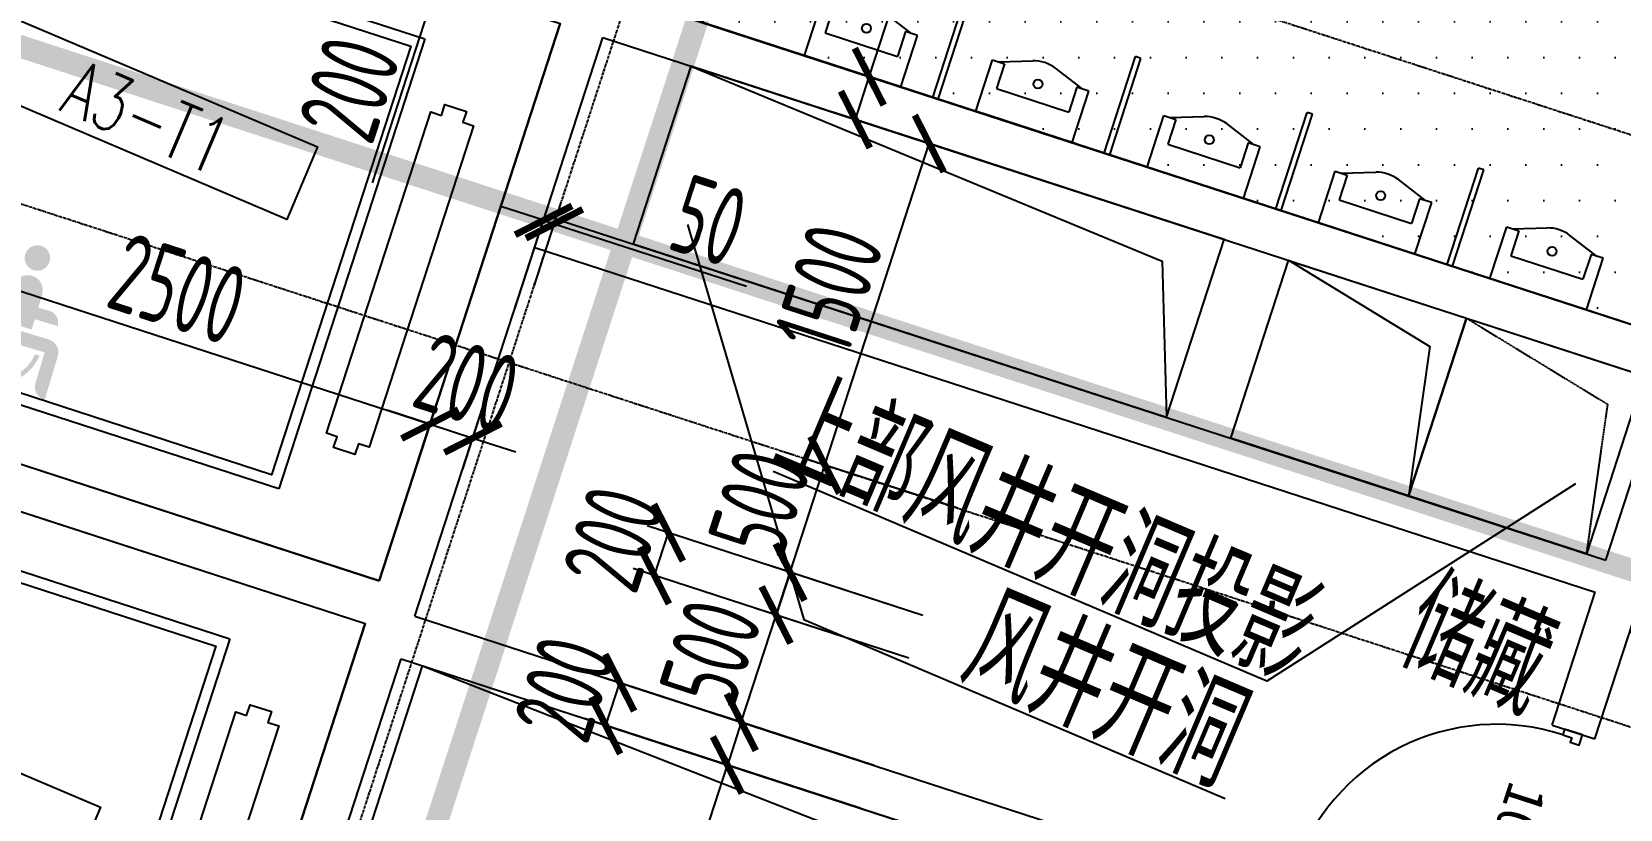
# Model space of a CAD drawing. Extents: x 11778731 to 12007717, y -6694179 to -6314888.
# Drawn here: x 11946290 to 11953341, y -6397310 to -6393860 of the extents above; entities that cross this region are included whole.
import ezdxf
from ezdxf.enums import TextEntityAlignment as Align

# ---------------------------------------------------------------- set-up
doc = ezdxf.new("R2010")
doc.units = 0
doc.header["$LTSCALE"] = 10
doc.header["$MEASUREMENT"] = 0
for name, pattern in [('A3-RG-axis-100$0$CENTER', [2, 1.25, -0.25, 0.25, -0.25]), ('A3-RM-5F$0$DASH', [0.35, 0.25, -0.1]), ('DASHED2', [0.375, 0.25, -0.125])]:
    doc.linetypes.add(name, pattern=pattern)
for name, color, linetype in [('A-CLOD', 200, 'Continuous'), ('A3-RB-5F-100$0$A-DIMS-100', 1, 'Continuous'), ('A3-RG-axis-100$0$A-GRID', 1, 'A3-RG-axis-100$0$CENTER'), ('A3-RI-5F$0$A-1-10-01~10(B1~wd)$0$A-EVTR', 3, 'Continuous'), ('A3-RI-5F$0$A-DOOR', 32, 'Continuous'), ('A3-RI-5F$0$A-EVTR', 3, 'Continuous'), ('A3-RI-5F$0$A-HATCH', 8, 'Continuous'), ('A3-RI-5F$0$A-WALL', 7, 'Continuous'), ('A3-RM-5F$0$A-EQPM', 55, 'Continuous'), ('A3-RX-5F$0$A-FIXT', 55, 'Continuous'), ('A3-SYMB-5F-100$0$A-SYMB', 4, 'Continuous'), ('A3-SYMB-5F-100$0$A-SYMB-AREA', 4, 'Continuous'), ('A3-SYMB-5F-100$0$A-SYMB-NAME', 4, 'Continuous'), ('A3-SYMB-5F-100$0$A-SYMB-NAME-E', 4, 'Continuous'), ('A3-SYMB-5F-100$0$A-SYMB-NUMB-T', 4, 'Continuous')]:
    doc.layers.add(name, color=color, linetype=linetype)
doc.layers.add('A3-RI-5F$0$A-Z410-G-Vhcl', color=5, linetype='Continuous', lineweight=0)
doc.styles.add('A3-RB-5F-100$0$XD2008', font='xd-hzs.shx', dxfattribs={"width": 0.7, "bigfont": 'xd-hztxt.shx'})
doc.styles.add('A3-RI-5F$0$Standard', font='')
doc.styles.add('A3-SYMB-5F-100$0$ECADI', font='hzs.shx', dxfattribs={"width": 0.7, "bigfont": 'hztxt.shx'})
doc.styles.add('A3-SYMB-5F-100$0$ECADI-TXT', font='simplex.shx', dxfattribs={"bigfont": 'hztxt.shx'})
doc.styles.get('A3-RI-5F$0$Standard').set_extended_font_data('SimSun')
doc.dimstyles.new('A3-RB-5F-100$0$XD100$0', dxfattribs={"dimscale": 100, "dimtxt": 3.5, "dimasz": 2, "dimexe": 1, "dimexo": 2, "dimgap": 0.5, "dimtad": 1, "dimdec": 0, "dimdsep": 46, "dimtxsty": 'A3-RB-5F-100$0$XD2008', "dimblk1": 'A3-RB-5F-100$0$_ARCHTICK', "dimblk2": 'A3-RB-5F-100$0$_ARCHTICK', "dimsah": 1, "dimcen": 2.5, "dimclrt": 4, "dimaunit": 1, "dimadec": 0, "dimazin": 0, "dimtfac": 1, "dimtdec": 0, "dimtix": 1, "dimtmove": 0, "dimatfit": 3, "dimfxl": 0, "dimtolj": 1, "dimtzin": 0, "dimarcsym": 0})

# ---------------------------------------------------------------- blocks, each defined once
blk = doc.blocks.new('A3-RI-5F$0$2')
at = {"layer": 'A3-RI-5F$0$A-1-10-01~10(B1~wd)$0$A-EVTR'}
for p, q in [((2274.999999998137, 2474.999999937601), (2349.999999998137, 2474.999999937601)), ((2274.999999998137, 2474.999999937601), (2274.999999998137, 2399.999999937601)), ((2349.999999998137, 2474.999999937601), (2349.999999998137, 2099.999999937601)), ((2399.999999998137, 224.9999999376014), (2399.999999998137, 2474.999999937601)), ((2399.999999998137, 2474.999999937601), (2499.999999998137, 2474.999999937601)), ((550.0000000018626, 299.9999999376014), (550.0000000018626, 2399.999999937601)), ((550.0000000018626, 2399.999999937601), (2274.999999998137, 2399.999999937601)), ((2199.999999998137, 2099.999999937601), (2349.999999998137, 2099.999999937601)), ((2199.999999998137, 599.9999999376014), (2349.999999998137, 599.9999999376014)), ((2349.999999998137, 599.9999999376014), (2349.999999998137, 224.9999999376014)), ((2274.999999998137, 299.9999999376014), (550.0000000018626, 299.9999999376014)), ((2274.999999998137, 299.9999999376014), (2274.999999998137, 224.9999999376014)), ((2349.999999998137, 224.9999999376014), (2274.999999998137, 224.9999999376014)), ((2499.999999998137, 224.9999999376014), (2399.999999998137, 224.9999999376014))]:
    blk.add_line(p, q, dxfattribs=at)
for points in [[(0, 2649.999999866821), (2500, 2649.999999729916), (2500, 49.99999986309558), (0, 50)], [(375.0000000018626, 599.9999999376014), (375.0000000018626, 549.9999999376014), (275.0000000018626, 549.9999999376014), (275.0000000018626, 599.9999999376014), (225.0000000018626, 599.9999999376014), (225.0000000018626, 2099.999999937601), (275.0000000018626, 2099.999999937601), (275.0000000018626, 2149.999999937601), (375.0000000018626, 2149.999999937601), (375.0000000018626, 2099.999999937601), (425.0000000018626, 2099.999999937601), (425.0000000018626, 599.9999999376014)], [(2299.999999998137, 1349.999999937601), (2349.999999998137, 1349.999999937601), (2349.999999998137, 2099.999999937601), (2299.999999998137, 2099.999999937601)], [(2449.999999998137, 1349.999999937601), (2499.999999998137, 1349.999999937601), (2499.999999998137, 2099.999999937601), (2449.999999998137, 2099.999999937601)], [(2299.999999998137, 1349.999999937601), (2349.999999998137, 1349.999999937601), (2349.999999998137, 599.9999999376014), (2299.999999998137, 599.9999999376014)], [(2449.999999998137, 1349.999999937601), (2499.999999998137, 1349.999999937601), (2499.999999998137, 599.9999999376014), (2449.999999998137, 599.9999999376014)]]:
    blk.add_lwpolyline(points, close=True, dxfattribs=at)
blk.add_lwpolyline([(2199.999999998137, 599.9999999376014), (2199.999999998137, 349.9999999376014), (600.0000000018626, 349.9999999376014), (600.0000000018626, 2349.999999937601), (2199.999999998137, 2349.999999937601), (2199.999999998137, 2099.999999937601)], dxfattribs=at)
blk = doc.blocks.new('A3-RI-5F$0$J-单扇门-1000-1')
for points in [[(-1000.000000001397, -82.10526315867901), (-973.6842105281539, -82.10526315495372), (-973.6842105281539, -40), (-952.6315789478831, -40), (-952.6315789497457, 2.105263158679008), (-1000.000000001397, 2.105263158679008)], [(-1.396983861923218e-09, -82.10526315867901), (-26.31578947231174, -82.10526315495372), (-26.3157894727774, -40), (-47.36842105351388, -40.00000000372529), (-47.36842105304822, 2.105263158679008), (4.656612873077393e-10, 2.105263158679008)], [(-26.31578947231174, -82.10526315495372), (-26.31578947464004, -1029.47368421033), (-68.4210526314564, -1029.473684215918), (-68.42105263192207, -82.10526315867901)]]:
    blk.add_lwpolyline(points, close=True)
blk.add_arc((-26.31578947231174, -82.10526315495372), 947.3684210539784, 180, 270)
at = {"layer": 'Defpoints', "style": 'A3-RI-5F$0$Standard'}
blk.add_text('1000', height=175, rotation=359.9999999733196, dxfattribs=at).set_placement((-712.95644341701, -242.2578580033046))
blk = doc.blocks.new('A3-RI-5F$0$lunyhi')
at = {"layer": 'A3-RI-5F$0$A-Z410-G-Vhcl'}
h = blk.add_hatch(color=2, dxfattribs=at)
edge = h.paths.add_edge_path()
edge.add_ellipse((88.63932830654085, 430.3749373881146), major_axis=(-1.431868763490553, 56.54302930115007), ratio=0.9999999999810858, start_angle=89.80201414382049, end_angle=449.80201414382043, ccw=False)
h = blk.add_hatch(color=2, dxfattribs=at)
edge = h.paths.add_edge_path()
edge.add_line((162.7219865266234, 120.4428920559585), (28.17500758324454, 117.5008754576691))
edge.add_line((28.17500758357346, 117.500875458587), (24.64178411812676, 279.08544568891))
edge.add_ellipse((91.91527380794287, 280.5564533965662), major_axis=(-1.703462943068877, 67.26800497314031), ratio=0.9999999999779782, start_angle=269.8020136361388, end_angle=449.8020136361388, ccw=False)
edge.add_line((159.1887634992599, 282.0274611045606), (160.4938819773367, 222.3405957846326))
edge.add_line((160.4938819780946, 222.3405957850628), (212.4808074311663, 223.477348115425))
edge.add_ellipse((213.6622523218393, 169.4464183975942), major_axis=(-1.368141997342514, 54.02652464831289), ratio=0.9999999999801646, start_angle=269.8020137380565, end_angle=359.8020137381398, ccw=False)
edge.add_line((267.6931820381433, 170.6278632869944), (161.6753272286892, 168.3096671370731))
edge.add_line((161.6753272265196, 168.3096671369858), (162.7219865256739, 120.4428920569024))
h = blk.add_hatch(color=2, dxfattribs=at)
edge = h.paths.add_edge_path()
edge.add_ellipse((29.94021644257009, 36.77269034693018), major_axis=(-11.47406391355199, 181.0828455761923), ratio=0.9999999999781398, start_angle=4.014710430198789, end_angle=261.2393178740371)
edge.add_line((210.6579800341278, 20.53258484881371), (231.1903485234594, 20.98154734516531))
edge.add_ellipse((29.94021801091731, 36.77268867194653), major_axis=(-5.110388745498775, 201.804011613883), ratio=0.9999999999777494, start_angle=5.541184723983179, end_angle=264.0628439428566, ccw=False)
edge.add_line((5.367266805842519, 237.1402141004801), (5.816229360202156, 216.6078491788003))
h = blk.add_hatch(color=2, dxfattribs=at)
edge = h.paths.add_edge_path()
edge.add_line((248.8147820625454, 41.558621017728), (29.94021750968727, 36.77268968819431))
edge.add_line((29.94021750800312, 36.77268968801945), (28.61631006539549, 97.31882902513357))
edge.add_line((28.61631006747484, 97.31882902560756), (247.4908737405582, 102.1047601936499))
edge.add_ellipse((248.8147817030549, 41.55862049851567), major_axis=(-1.53311662334626, 60.54120347218502), ratio=0.9999999999755158, start_angle=269.80201462943427, end_angle=359.8020146295852, ccw=False)
edge.add_line((309.3609213978052, 42.88252846198156), (313.7739451676483, -158.9379372602846))
edge.add_ellipse((312.4500375762582, -98.39179916866124), major_axis=(-1.533116582499727, 60.54120185919735), ratio=0.9999999999769307, start_angle=89.80201430749622, end_angle=179.8020143078811, ccw=False)
edge.add_line((251.903899487108, -99.71570675913244), (248.8147820609951, 41.55862101889338))
blk = doc.blocks.new('A3-RI-5F')
at = {"layer": 'A3-RI-5F$0$A-HATCH'}
h = blk.add_hatch(dxfattribs=at)
h.set_pattern_fill('DOTS', color=256, scale=100, style=0)
h.set_pattern_definition([(0, (0, 0), (79.375, 158.75), [0, -158.75])])
h.paths.add_polyline_path([(11946737.05794298, -6391577.025334897), (11948652.96616147, -6385680.475860981), (11951648.79177293, -6386653.878608682), (11951710.97901005, -6386463.792021974), (11951758.14755914, -6386479.118012615), (11952036.26285082, -6385623.167157958), (11956268.46820043, -6386998.294034553), (11953595.47120233, -6395224.932890499), (11948982.84184187, -6393726.198759858), (11949060.09609046, -6393488.434630776), (11949440.52010131, -6393612.041884822), (11949780.43879513, -6392565.879716898)])
h.paths.add_polyline_path([(11954460.71887057, -6392561.974386345), (11954831.53919643, -6391420.70677421), (11954137.26792294, -6391195.124419427), (11953766.44752909, -6392336.392240814)], flags=16)
blk.add_lwpolyline([(11946737.05794298, -6391577.025334897), (11948652.96616147, -6385680.475860981), (11951648.79177293, -6386653.878608682), (11951710.97901005, -6386463.792021974), (11951758.14755914, -6386479.118012615), (11952036.26285082, -6385623.167157958), (11956268.46820043, -6386998.294034553), (11953595.47120233, -6395224.932890499), (11948982.84184187, -6393726.198759858), (11949060.09609046, -6393488.434630776), (11949440.52010131, -6393612.041884822), (11949780.43879513, -6392565.879716898)], close=True, dxfattribs=at)
at = {"layer": 'A3-RI-5F$0$A-WALL'}
for p, q in [((11953229.45191566, -6396998.638018822), (11956520.48290578, -6386869.886120168)), ((11948887.74144665, -6393695.298768329), (11953595.47120231, -6395224.932890501)), ((11947832.2825591, -6396296.453615203), (11948635.72674452, -6393823.706672715)), ((11947991.59216291, -6396453.362665703), (11948825.93804778, -6393885.510071587)), ((11948825.93804777, -6393885.510071587), (11953533.66780343, -6395415.144193755)), ((11948569.45262421, -6394674.886787961), (11953277.18362869, -6396204.521315901)), ((11948523.10007505, -6394817.545265405), (11953230.83107954, -6396347.179793343)), ((11953277.18362869, -6396204.521315902), (11953533.66780343, -6395415.144193755)), ((11945454.63741627, -6395523.909877643), (11947832.2825591, -6396296.453615203)), ((11945392.83401739, -6395714.121180905), (11947770.47916022, -6396486.664918466)), ((11953039.2406124, -6396936.834619943), (11953230.83107954, -6396347.179793344)), ((11947991.5921629, -6396453.362665702), (11952699.32191858, -6397982.99678787)), ((11946967.0349749, -6398959.411860663), (11947770.47916023, -6396486.664918466)), ((11947373.55817414, -6398355.475698291), (11947929.78876403, -6396643.573968965)), ((11947929.78876403, -6396643.573968965), (11952637.51851971, -6398173.208091131)), ((11953039.2406124, -6396936.834619942), (11953229.45191566, -6396998.638018822))]:
    blk.add_line(p, q, dxfattribs=at)
at = {"layer": 'A3-RI-5F$0$A-DOOR', "rotation": 251.9999999999614}
blk.add_blockref('A3-RI-5F$0$J-单扇门-1000-1', (11952863.37153031, -6397931.153515454), dxfattribs=at)
at = {"layer": 'A3-RI-5F$0$A-EVTR', "rotation": 162.0000000030334}
for p in [(11948651.17759402, -6393776.153847109), (11947785.92615772, -6396439.110840986)]:
    blk.add_blockref('A3-RI-5F$0$2', p, dxfattribs=at)
at = {"layer": 'A3-RI-5F$0$A-Z410-G-Vhcl', "rotation": 341.9999999998911}
blk.add_blockref('A3-RI-5F$0$lunyhi', (11946098.21195843, -6395245.702448183), dxfattribs=at)
blk = doc.blocks.new('A3-RG-axis-100')
at = {"layer": 'A3-RG-axis-100$0$A-GRID'}
for p, q in [((11947019.38505525, -6399607.298767456), (11953753.77541912, -6378880.976411799)), ((11908160.73350529, -6382249.777500667), (12003495.4897416, -6413225.917537604)), ((11940622.99536924, -6390168.750204003), (12004268.03222754, -6410848.276246868))]:
    blk.add_line(p, q, dxfattribs=at)
blk = doc.blocks.new('A3-SYMB-5F-100$0$ECADI-TAG-ROOM')
at = {"layer": 'A3-SYMB-5F-100$0$A-SYMB-AREA', "style": 'A3-SYMB-5F-100$0$ECADI', "width": 0.7}
blk.add_attdef('340M2', text='', height=2.499999999999312, dxfattribs=at).set_placement((7.166932528209145, -1.749999999996362), align=Align.MIDDLE_LEFT)
at = {"layer": 'A3-SYMB-5F-100$0$A-SYMB-NAME', "style": 'A3-SYMB-5F-100$0$ECADI', "width": 0.7}
blk.add_attdef('CHINESENAME', (-5.125000000003638, 0.08750000000145519), '', height=4.499999999998762, dxfattribs=at)
at = {"layer": 'A3-SYMB-5F-100$0$A-SYMB-NAME-E', "style": 'A3-SYMB-5F-100$0$ECADI', "width": 0.7}
for tag, p in [('ENGLISHHIGH', (-5.125000000003638, 8.040105608059093)), ('ENGLISHLOW', (-5.125000000003638, 4.840105608058366))]:
    blk.add_attdef(tag, p, '', height=2.499999999999312, dxfattribs=at)
blk = doc.blocks.new('A3-SYMB-5F-100$0$ECADI-TAG-CODE')
at = {"layer": 'A3-SYMB-5F-100$0$A-SYMB-NUMB-T', "color": 1}
blk.add_lwpolyline([(1.793912929315411e-08, 3.499999970167053), (15.00000001793913, 3.499999970167053), (15.00000001793913, -2.983294677960657e-08), (1.793912929315411e-08, -2.983294677960657e-08)], close=True, dxfattribs=at)
at = {"layer": 'A3-SYMB-5F-100$0$A-SYMB-NUMB-T', "style": 'A3-SYMB-5F-100$0$ECADI-TXT', "width": 0.7}
blk.add_attdef('CODE', text='', height=2.5, dxfattribs=at).set_placement((7.500000017939129, 1.749999970167053), align=Align.MIDDLE_CENTER)
blk = doc.blocks.new('A3-SYMB-5F-100')
at = {"layer": 'A3-SYMB-5F-100$0$A-SYMB'}
for points in [[(11949201.0507708, -6394714.579685261), (11949716.998964, -6396468.299071797), (11951587.82735727, -6397262.41861017)], [(11953143.39816585, -6395866.552884623), (11951773.23086568, -6396742.420269285), (11949581.49894958, -6395812.085267029)]]:
    blk.add_lwpolyline(points, dxfattribs=at)
at = {"layer": 'A3-SYMB-5F-100$0$A-SYMB', "xscale": 100.0000000100172, "yscale": 100.0000000002328, "zscale": 100, "rotation": 337}
for p, values in [((11946041.92752826, -6394106.36493295), {'CODE': 'A3-T1'}), ((11945078.02379173, -6397037.533129301), {'CODE': 'A3-T2'})]:
    blk.add_blockref('A3-SYMB-5F-100$0$ECADI-TAG-CODE', p, dxfattribs=at).add_auto_attribs(values)
at = {"layer": 'A3-SYMB-5F-100$0$A-SYMB'}
ref = blk.add_blockref('A3-SYMB-5F-100$0$ECADI-TAG-ROOM', (11949077.19116695, -6395592.641896582), dxfattribs=dict(at, xscale=-99.99999999989048, yscale=100.0000000001164, rotation=337.0000000006621))
ref.add_attrib('CHINESENAME', '上部风井开洞投影', (11949552.36880117, -6395784.837183761), dxfattribs={"height": 449.9999999999998, "rotation": 337.0000000221237, "style": 'A3-SYMB-5F-100$0$ECADI', "width": 0.6999999999999998})
ref = blk.add_blockref('A3-SYMB-5F-100$0$ECADI-TAG-ROOM', (11952803.47830171, -6396871.927418257), dxfattribs=dict(at, xscale=99.99999999989046, yscale=100.0000000001164, rotation=337))
ref.add_attrib('CHINESENAME', '储藏', (11952335.13846169, -6396663.623297439), dxfattribs={"height": 450, "rotation": 336.9999999782173, "style": 'A3-SYMB-5F-100$0$ECADI', "width": 0.6999999999999998})
ref = blk.add_blockref('A3-SYMB-5F-100$0$ECADI-TAG-ROOM', (11952004.77607158, -6397434.025421936), dxfattribs=dict(at, xscale=99.99999999989048, yscale=100.0000000001164, rotation=337.0000000000827))
ref.add_attrib('CHINESENAME', '风井开洞', (11950390.29896759, -6396739.214897677), dxfattribs={"height": 449.9999999999999, "rotation": 337.0000000221237, "style": 'A3-SYMB-5F-100$0$ECADI', "width": 0.6999999999999998})
blk = doc.blocks.new('A3-RB-5F-100$0$_ARCHTICK')
at = {"color": 0, "linetype": 'ByBlock', "const_width": 0.15}
blk.add_lwpolyline([(-0.5, -0.5), (0.5, 0.5)], dxfattribs=at)
blk = doc.blocks.new('*D1018')
at = {"layer": 'A3-RB-5F-100$0$A-DIMS-100', "color": 0, "lineweight": -2}
for p, q in [((11948507.31884019, -6393571.691970432), (11948055.46127725, -6393424.874547955)), ((11948150.56692885, -6393455.776247466), (11948088.76352983, -6393645.987550681)), ((11948088.76352983, -6393645.987550681), (11947801.37772424, -6394530.470111044)), ((11948445.51544117, -6393761.903273649), (11947993.65787823, -6393615.08585117))]:
    blk.add_line(p, q, dxfattribs=at)
at = {"layer": 'Defpoints', "color": 0}
for p in [(11948150.56692885, -6393455.776247466), (11948697.53014341, -6393633.495369454), (11948635.72674439, -6393823.70667267)]:
    blk.add_point(p, dxfattribs=at)
at = {"layer": 'A3-RB-5F-100$0$A-DIMS-100', "color": 0, "lineweight": -2, "xscale": 200, "yscale": 200, "zscale": 200}
for p, rotation in [((11948150.56692885, -6393455.776247466), 71.99999995590775), ((11948088.76352983, -6393645.987550681), 251.9999999559078)]:
    blk.add_blockref('A3-RB-5F-100$0$_ARCHTICK', p, dxfattribs=dict(at, rotation=rotation))
at = {"layer": 'A3-RB-5F-100$0$A-DIMS-100', "color": 4, "insert": (11947700.18121134, -6394113.805658782), "char_height": 350, "attachment_point": 5, "rotation": 71.99999995590775, "style": 'A3-RB-5F-100$0$XD2008'}
blk.add_mtext('\\A1;200', dxfattribs=at)
blk = doc.blocks.new('*D1029')
at = {"layer": 'A3-RB-5F-100$0$A-DIMS-100', "color": 0, "lineweight": -2}
for p, q in [((11945638.78478697, -6394957.135354778), (11945711.47493356, -6394733.443260963)), ((11945680.57008867, -6394828.547890514), (11948058.19134787, -6395601.170806773)), ((11948000.02664146, -6395780.163222842), (11948089.09619276, -6395506.066177222))]:
    blk.add_line(p, q, dxfattribs=at)
at = {"layer": 'Defpoints', "color": 0}
for p in [(11945576.97509718, -6395147.34461388), (11948058.19134787, -6395601.170806773), (11947938.21695167, -6395970.372481944)]:
    blk.add_point(p, dxfattribs=at)
at = {"layer": 'A3-RB-5F-100$0$A-DIMS-100', "color": 0, "lineweight": -2, "xscale": 200, "yscale": 200, "zscale": 200}
for p, rotation in [((11945680.57008867, -6394828.547890514), 161.9981050297708), ((11948058.19134787, -6395601.170806773), 341.9981050297708)]:
    blk.add_blockref('A3-RB-5F-100$0$_ARCHTICK', p, dxfattribs=dict(at, rotation=rotation))
at = {"layer": 'A3-RB-5F-100$0$A-DIMS-100', "color": 4, "insert": (11946938.91661928, -6395000.873932155), "char_height": 350, "attachment_point": 5, "rotation": 341.99810502977084, "style": 'A3-RB-5F-100$0$XD2008'}
blk.add_mtext('\\A1;2500', dxfattribs=at)
blk = doc.blocks.new('*D1030')
at = {"layer": 'A3-RB-5F-100$0$A-DIMS-100', "color": 0, "lineweight": -2}
for p, q in [((11948058.19134787, -6395601.170806768), (11947867.98208877, -6395539.361116979)), ((11948000.02664146, -6395780.163222842), (11948089.09619276, -6395506.066177217)), ((11948058.19134787, -6395601.170806768), (11948248.41355693, -6395662.984704729)), ((11948203.33961794, -6395801.692414958), (11948279.31840183, -6395567.880075178)), ((11948248.41355693, -6395662.984704729), (11948438.62281604, -6395724.794394518))]:
    blk.add_line(p, q, dxfattribs=at)
at = {"layer": 'Defpoints', "color": 0}
for p in [(11948248.41355693, -6395662.984704729), (11947938.21695167, -6395970.372481944), (11948141.52992815, -6395991.90167406)]:
    blk.add_point(p, dxfattribs=at)
at = {"layer": 'A3-RB-5F-100$0$A-DIMS-100', "color": 0, "lineweight": -2, "xscale": 200, "yscale": 200, "zscale": 200}
for p, rotation in [((11948058.19134787, -6395601.170806768), 341.9981050297708), ((11948248.41355693, -6395662.984704729), 161.9981050297708)]:
    blk.add_blockref('A3-RB-5F-100$0$_ARCHTICK', p, dxfattribs=dict(at, rotation=rotation))
at = {"layer": 'A3-RB-5F-100$0$A-DIMS-100', "color": 4, "insert": (11948222.83835342, -6395418.092339259), "char_height": 350, "attachment_point": 5, "rotation": 341.99810502977084, "style": 'A3-RB-5F-100$0$XD2008'}
blk.add_mtext('\\A1;200', dxfattribs=at)
blk = doc.blocks.new('*D1031')
at = {"layer": 'A3-RB-5F-100$0$A-DIMS-100', "color": 0, "lineweight": -2}
for p, q in [((11948562.40553637, -6394696.596776416), (11948372.19627727, -6394634.787086627)), ((11948434.70492036, -6395089.574635401), (11948593.31038127, -6394601.492146865)), ((11948519.91374568, -6394989.119128267), (11948640.85501063, -6394616.942071889)), ((11948562.40553637, -6394696.596776416), (11948609.95016573, -6394712.046701439)), ((11948609.95016573, -6394712.046701439), (11949462.72167739, -6394989.160143998))]:
    blk.add_line(p, q, dxfattribs=at)
at = {"layer": 'Defpoints', "color": 0}
for p in [(11948609.95016573, -6394712.046701439), (11948458.10405589, -6395179.328387369), (11948372.89523057, -6395279.783894503)]:
    blk.add_point(p, dxfattribs=at)
at = {"layer": 'A3-RB-5F-100$0$A-DIMS-100', "color": 0, "lineweight": -2, "xscale": 200, "yscale": 200, "zscale": 200}
for p, rotation in [((11948562.40553637, -6394696.596776416), 341.9981050297708), ((11948609.95016573, -6394712.046701439), 161.9981050297708)]:
    blk.add_blockref('A3-RB-5F-100$0$_ARCHTICK', p, dxfattribs=dict(at, rotation=rotation))
at = {"layer": 'A3-RB-5F-100$0$A-DIMS-100', "color": 4, "insert": (11949296.08108168, -6394698.42769602), "char_height": 350, "attachment_point": 5, "rotation": 341.99810502977084, "style": 'A3-RB-5F-100$0$XD2008'}
blk.add_mtext('\\A1;50', dxfattribs=at)
blk = doc.blocks.new('*D991')
at = {"layer": 'A3-RB-5F-100$0$A-DIMS-100', "color": 0, "lineweight": -2}
for p, q in [((11949967.94965931, -6397305.812587941), (11949283.12886439, -6397083.300823282)), ((11948822.00392619, -6398826.104251917), (11949378.23451602, -6397114.202522719)), ((11949411.71906948, -6399017.714317137), (11948726.89827456, -6398795.20255248))]:
    blk.add_line(p, q, dxfattribs=at)
at = {"layer": 'Defpoints', "color": 0}
for p in [(11949378.23451602, -6397114.202522719), (11950158.16096256, -6397367.615986816), (11949601.93037274, -6399079.517716013)]:
    blk.add_point(p, dxfattribs=at)
at = {"layer": 'A3-RB-5F-100$0$A-DIMS-100', "color": 0, "lineweight": -2, "xscale": 200, "yscale": 200, "zscale": 200}
for p, rotation in [((11949378.23451602, -6397114.202522719), 72.00000000005963), ((11948822.00392619, -6398826.104251917), 252.0000000000597)]:
    blk.add_blockref('A3-RB-5F-100$0$_ARCHTICK', p, dxfattribs=dict(at, rotation=rotation))
at = {"layer": 'A3-RB-5F-100$0$A-DIMS-100', "color": 4, "insert": (11948886.13150493, -6397900.624563585), "char_height": 350, "attachment_point": 5, "rotation": 72.00000000005963, "style": 'A3-RB-5F-100$0$XD2008'}
blk.add_mtext('\\A1;1800', dxfattribs=at)
blk = doc.blocks.new('*D992')
at = {"layer": 'A3-RB-5F-100$0$A-DIMS-100', "color": 0, "lineweight": -2}
for p, q in [((11950029.75305818, -6397115.601284681), (11948805.20769025, -6396717.722375704)), ((11948838.509943, -6396938.835378405), (11948900.31334188, -6396748.624075142)), ((11949967.9496593, -6397305.812587945), (11948743.40429137, -6396907.933678968))]:
    blk.add_line(p, q, dxfattribs=at)
at = {"layer": 'Defpoints', "color": 0}
for p in [(11948900.31334188, -6396748.624075142), (11950219.96436144, -6397177.404683557), (11950158.16096256, -6397367.61598682)]:
    blk.add_point(p, dxfattribs=at)
at = {"layer": 'A3-RB-5F-100$0$A-DIMS-100', "color": 0, "lineweight": -2, "xscale": 200, "yscale": 200, "zscale": 200}
for p, rotation in [((11948900.31334188, -6396748.624075142), 71.99999999969693), ((11948838.509943, -6396938.835378405), 251.9999999996969)]:
    blk.add_blockref('A3-RB-5F-100$0$_ARCHTICK', p, dxfattribs=dict(at, rotation=rotation))
at = {"layer": 'A3-RB-5F-100$0$A-DIMS-100', "color": 4, "insert": (11948655.42392628, -6396774.200903039), "char_height": 350, "attachment_point": 5, "rotation": 71.99999999969693, "style": 'A3-RB-5F-100$0$XD2008'}
blk.add_mtext('\\A1;200', dxfattribs=at)
blk = doc.blocks.new('*D993')
at = {"layer": 'A3-RB-5F-100$0$A-DIMS-100', "color": 0, "lineweight": -2}
for p, q in [((11949594.54641205, -6396448.462961302), (11949656.34981093, -6396258.251658043)), ((11949440.03791486, -6396923.991219447), (11949594.54641205, -6396448.462961302)), ((11950184.26155536, -6396640.073026531), (11949499.44076042, -6396417.561261864)), ((11950029.75305818, -6397115.601284676), (11949344.93226323, -6396893.089520009)), ((11949440.03791486, -6396923.991219447), (11949378.23451599, -6397114.202522706))]:
    blk.add_line(p, q, dxfattribs=at)
at = {"layer": 'Defpoints', "color": 0}
for p in [(11949594.54641205, -6396448.462961302), (11950374.47285862, -6396701.876425406), (11950219.96436144, -6397177.404683551)]:
    blk.add_point(p, dxfattribs=at)
at = {"layer": 'A3-RB-5F-100$0$A-DIMS-100', "color": 0, "lineweight": -2, "xscale": 200, "yscale": 200, "zscale": 200}
for p, rotation in [((11949594.54641205, -6396448.462961302), 252.0000000000637), ((11949440.03791486, -6396923.991219447), 72.0000000000637)]:
    blk.add_blockref('A3-RB-5F-100$0$_ARCHTICK', p, dxfattribs=dict(at, rotation=rotation))
at = {"layer": 'A3-RB-5F-100$0$A-DIMS-100', "color": 4, "insert": (11949303.30444729, -6396616.698266642), "char_height": 350, "attachment_point": 5, "rotation": 72.0000000000637, "style": 'A3-RB-5F-100$0$XD2008'}
blk.add_mtext('\\A1;500', dxfattribs=at)
blk = doc.blocks.new('*D994')
at = {"layer": 'A3-RB-5F-100$0$A-DIMS-100', "color": 0, "lineweight": -2}
for p, q in [((11950246.06495425, -6396449.86172327), (11949021.51958631, -6396051.982814306)), ((11949054.82183907, -6396273.095817003), (11949116.62523794, -6396082.884513743)), ((11950184.26155537, -6396640.07302653), (11948959.71618744, -6396242.194117567))]:
    blk.add_line(p, q, dxfattribs=at)
at = {"layer": 'Defpoints', "color": 0}
for p in [(11949116.62523794, -6396082.884513743), (11950436.2762575, -6396511.665122144), (11950374.47285863, -6396701.876425403)]:
    blk.add_point(p, dxfattribs=at)
at = {"layer": 'A3-RB-5F-100$0$A-DIMS-100', "color": 0, "lineweight": -2, "xscale": 200, "yscale": 200, "zscale": 200}
for p, rotation in [((11949116.62523794, -6396082.884513743), 72.00000000038212), ((11949054.82183907, -6396273.095817003), 252.0000000003821)]:
    blk.add_blockref('A3-RB-5F-100$0$_ARCHTICK', p, dxfattribs=dict(at, rotation=rotation))
at = {"layer": 'A3-RB-5F-100$0$A-DIMS-100', "color": 4, "insert": (11948871.73582233, -6396108.461341641), "char_height": 350, "attachment_point": 5, "rotation": 72.00000000038212, "style": 'A3-RB-5F-100$0$XD2008'}
blk.add_mtext('\\A1;200', dxfattribs=at)
blk = doc.blocks.new('*D995')
at = {"layer": 'A3-RB-5F-100$0$A-DIMS-100', "color": 0, "lineweight": -2}
for p, q in [((11949810.85830819, -6395782.723399781), (11949872.66170706, -6395592.512096521)), ((11950400.57345147, -6395974.333465001), (11949715.75265656, -6395751.821700343)), ((11949656.34981096, -6396258.251658054), (11949810.85830819, -6395782.723399781)), ((11950246.06495424, -6396449.861723274), (11949561.24415933, -6396227.349958617)), ((11949656.34981096, -6396258.251658054), (11949594.54641208, -6396448.462961313))]:
    blk.add_line(p, q, dxfattribs=at)
at = {"layer": 'Defpoints', "color": 0}
for p in [(11949810.85830819, -6395782.723399781), (11950590.78475473, -6396036.136863875), (11950436.2762575, -6396511.66512215)]:
    blk.add_point(p, dxfattribs=at)
at = {"layer": 'A3-RB-5F-100$0$A-DIMS-100', "color": 0, "lineweight": -2, "xscale": 200, "yscale": 200, "zscale": 200}
for p, rotation in [((11949810.85830819, -6395782.723399781), 251.9999999999789), ((11949656.34981096, -6396258.251658054), 71.9999999999788)]:
    blk.add_blockref('A3-RB-5F-100$0$_ARCHTICK', p, dxfattribs=dict(at, rotation=rotation))
at = {"layer": 'A3-RB-5F-100$0$A-DIMS-100', "color": 4, "insert": (11949519.61634341, -6395950.958705185), "char_height": 350, "attachment_point": 5, "rotation": 71.99999999997883, "style": 'A3-RB-5F-100$0$XD2008'}
blk.add_mtext('\\A1;500', dxfattribs=at)
blk = doc.blocks.new('*D996')
at = {"layer": 'A3-RB-5F-100$0$A-DIMS-100', "color": 0, "lineweight": -2}
for p, q in [((11950864.09894303, -6394547.748690555), (11950179.27814809, -6394325.236925891)), ((11949810.85830816, -6395782.72339977), (11950274.38379972, -6394356.138625327)), ((11950400.57345147, -6395974.333464998), (11949715.75265653, -6395751.821700333))]:
    blk.add_line(p, q, dxfattribs=at)
at = {"layer": 'Defpoints', "color": 0}
for p in [(11950274.38379972, -6394356.138625327), (11951054.31024629, -6394609.55208943), (11950590.78475473, -6396036.136863872)]:
    blk.add_point(p, dxfattribs=at)
at = {"layer": 'A3-RB-5F-100$0$A-DIMS-100', "color": 0, "lineweight": -2, "xscale": 200, "yscale": 200, "zscale": 200}
for p, rotation in [((11950274.38379972, -6394356.138625327), 72.0000000000273), ((11949810.85830816, -6395782.72339977), 252.0000000000273)]:
    blk.add_blockref('A3-RB-5F-100$0$_ARCHTICK', p, dxfattribs=dict(at, rotation=rotation))
at = {"layer": 'A3-RB-5F-100$0$A-DIMS-100', "color": 4, "insert": (11949828.63333777, -6394999.902188814), "char_height": 350, "attachment_point": 5, "rotation": 72.0000000000273, "style": 'A3-RB-5F-100$0$XD2008'}
blk.add_mtext('\\A1;1500', dxfattribs=at)
blk = doc.blocks.new('*D997')
at = {"layer": 'A3-RB-5F-100$0$A-DIMS-100', "color": 0, "lineweight": -2}
for p, q in [((11950008.07270021, -6394059.316459851), (11950295.45850497, -6393174.833899695)), ((11950925.90234163, -6394357.537388134), (11949912.96704858, -6394028.414760415)), ((11949946.26930161, -6394249.527762271), (11950008.07270021, -6394059.316459851)), ((11950864.09894303, -6394547.748690555), (11949851.16364998, -6394218.626062835))]:
    blk.add_line(p, q, dxfattribs=at)
at = {"layer": 'Defpoints', "color": 0}
for p in [(11950008.07270021, -6394059.316459851), (11951116.11364489, -6394419.340787008), (11951054.31024629, -6394609.552089429)]:
    blk.add_point(p, dxfattribs=at)
at = {"layer": 'A3-RB-5F-100$0$A-DIMS-100', "color": 0, "lineweight": -2, "xscale": 200, "yscale": 200, "zscale": 200}
for p, rotation in [((11950008.07270021, -6394059.316459851), 72.00000000019114), ((11949946.26930161, -6394249.527762271), 252.0000000001912)]:
    blk.add_blockref('A3-RB-5F-100$0$_ARCHTICK', p, dxfattribs=dict(at, rotation=rotation))
at = {"layer": 'A3-RB-5F-100$0$A-DIMS-100', "color": 4, "insert": (11949968.67958586, -6393452.440704409), "char_height": 350, "attachment_point": 5, "rotation": 72.00000000019114, "style": 'A3-RB-5F-100$0$XD2008'}
blk.add_mtext('\\A1;200', dxfattribs=at)
blk = doc.blocks.new('*D874')
at = {"layer": 'A3-RB-5F-100$0$A-DIMS-100', "color": 0, "lineweight": -2}
for p, q in [((11953692.97740726, -6395572.053244265), (11954460.10616723, -6395821.308487928)), ((11954055.98352122, -6396741.463304788), (11954365.0005156, -6395790.406788491)), ((11953383.96041288, -6396523.109760562), (11954151.08917286, -6396772.365004227))]:
    blk.add_line(p, q, dxfattribs=at)
at = {"layer": 'Defpoints', "color": 0}
for p in [(11953502.766104, -6395510.249845389), (11954365.0005156, -6395790.406788491), (11953193.74910962, -6396461.306361686)]:
    blk.add_point(p, dxfattribs=at)
at = {"layer": 'A3-RB-5F-100$0$A-DIMS-100', "color": 0, "lineweight": -2, "xscale": 200, "yscale": 200, "zscale": 200}
for p, rotation in [((11954365.0005156, -6395790.406788491), 71.9999999999076), ((11954055.98352122, -6396741.463304788), 251.9999999999076)]:
    blk.add_blockref('A3-RB-5F-100$0$_ARCHTICK', p, dxfattribs=dict(at, rotation=rotation))
at = {"layer": 'A3-RB-5F-100$0$A-DIMS-100', "color": 4, "insert": (11953996.50430225, -6396196.406222904), "char_height": 350, "attachment_point": 5, "rotation": 71.9999999999076, "style": 'A3-RB-5F-100$0$XD2008'}
blk.add_mtext('\\A1;1000', dxfattribs=at)
blk = doc.blocks.new('A3-RM-5F')
at = {"layer": 'A3-RM-5F$0$A-EQPM'}
for points in [[(11949215.86718559, -6394012.206103024), (11948959.38312089, -6394801.582886498), (11951327.51433064, -6395571.047389731), (11951583.9947949, -6394781.669422422)], [(11951869.267533, -6394874.347764247), (11952658.64821785, -6395130.82024726), (11952402.16404311, -6395920.197369402), (11951612.78227245, -6395663.726815606)], [(11952658.60070302, -6395130.804809528), (11953447.98138787, -6395387.277292541), (11953191.49721312, -6396176.654414684), (11952402.11544247, -6395920.183860888)], [(11948024.88915927, -6396674.473960497), (11952637.51851971, -6398173.208091132), (11952081.28792987, -6399885.109820338), (11947468.65856942, -6398386.3756897)]]:
    blk.add_lwpolyline(points, close=True, dxfattribs=at)
for points in [[(11949215.86615091, -6394012.205766832), (11951308.29630576, -6394877.669724581), (11951327.51398135, -6395571.034787358)], [(11951869.20122427, -6394874.293809254), (11952495.64220768, -6395256.204601933), (11952401.0414075, -6395923.417211906)], [(11948024.88915926, -6396674.473960495), (11952161.29853327, -6398293.319943015), (11952081.28792987, -6399885.109820339)]]:
    blk.add_lwpolyline(points, dxfattribs=at)
at = {"layer": 'A3-RM-5F$0$A-EQPM', "linetype": 'A3-RM-5F$0$DASH'}
blk.add_lwpolyline([(11952658.53439429, -6395130.750854535), (11953284.9753777, -6395512.661647215), (11953190.37457752, -6396179.874257187)], dxfattribs=at)
blk = doc.blocks.new('A3-RX-5F$0$A-1-1-X-toilel$0$A-1-10-01~10(B1~wd)$0$333')
at = {"layer": 'A3-RX-5F$0$A-FIXT'}
for p, q in [((-4.051253199577332e-08, -225), (3.818422555923462e-08, 224.9999999981374)), ((3.818422555923462e-08, 224.9999999981374), (240.0000000372529, 224.9999999571592)), ((240.0000000372529, 224.9999999571592), (240.0000000279397, 168.7499656714499)), ((240.0000000279397, 168.7499656714499), (124.3520205896348, 168.749965691939)), ((124.3520205896348, 168.749965691939), (124.3520205314271, -168.7499657366425)), ((240.0000000325963, 196.8749828152359), (291.3214642275125, 53.10477886721492)), ((239.9999999650754, -196.8749828971922), (291.3214643970132, -53.10477592423558)), ((239.9999999692664, -168.7499657571316), (124.3520205314271, -168.7499657366425)), ((239.9999999608845, -225.0000000428408), (239.9999999692664, -168.7499657571316)), ((-4.051253199577332e-08, -225), (239.9999999608845, -225.0000000428408))]:
    blk.add_line(p, q, dxfattribs=at)
blk.add_circle((199.9999999995343, 1.73225998878479e-07), 20, dxfattribs=at)
blk.add_ellipse((225.2032784870826, 1.218169927597046e-06), major_axis=(1.897568976971373e-08, 112.5000000012912), ratio=0.6666666666593565, start_param=4.220782803215332, end_param=5.20399516286272, dxfattribs=at)
blk = doc.blocks.new('A3-RX-5F')
at = {"layer": 'A3-RX-5F$0$A-FIXT'}
for p, q in [((11950290.54980801, -6394151.098835597), (11950429.60745548, -6393723.123403262)), ((11950314.32622092, -6394158.824260458), (11950453.38386839, -6393730.84882812)), ((11951051.39502105, -6394398.312431099), (11951190.45266851, -6393970.336998764)), ((11951075.17143395, -6394406.037855962), (11951214.22908142, -6393978.062423624)), ((11951214.22908142, -6393978.062423624), (11951190.45266851, -6393970.336998764)), ((11951812.24023408, -6394645.526026605), (11951951.29788155, -6394217.55059427)), ((11951836.01664699, -6394653.251451468), (11951975.07429446, -6394225.27601913)), ((11951975.07429446, -6394225.27601913), (11951951.29788155, -6394217.55059427)), ((11952573.08544678, -6394892.739623126), (11952712.14309426, -6394464.764190789)), ((11952596.86185969, -6394900.465047985), (11952735.91950716, -6394472.489615649)), ((11952735.91950716, -6394472.489615649), (11952712.14309426, -6394464.764190789))]:
    blk.add_line(p, q, dxfattribs=at)
at = {"layer": 'A3-RX-5F$0$A-FIXT', "rotation": 71.99999994996439}
for p in [(11949933.90361452, -6394035.217462365), (11950694.74882763, -6394282.431057641), (11951455.59404066, -6394529.644653143), (11952216.43925343, -6394776.858249441), (11952977.2844668, -6395024.071843922)]:
    blk.add_blockref('A3-RX-5F$0$A-1-1-X-toilel$0$A-1-10-01~10(B1~wd)$0$333', p, dxfattribs=at)
blk = doc.blocks.new('A3-RB-5F-100')
at = {"layer": 'A3-RB-5F-100$0$A-DIMS-100'}
for base, p1, p2, angle, picture, middle, dimtype in [((11950008.07270021, -6394059.316459851), (11951054.31024629, -6394609.552089429), (11951116.11364489, -6394419.340787008), 72.00000000078107, '*D997', (11950182.66730203, -6393521.969528142), 129), ((11948150.56692885, -6393455.776247466), (11948635.72674438, -6393823.706672669), (11948697.53014341, -6393633.495369454), 71.99999995387779, '*D1018', (11947914.16892746, -6394183.334482681), 129), ((11948609.95016573, -6394712.046701439), (11948372.89523057, -6395279.783894503), (11948458.10405589, -6395179.328387368), 341.9981050428682, '*D1031', (11949226.54518067, -6394912.41311251), 128), ((11949116.62523794, -6396082.884513743), (11950374.47285863, -6396701.876425402), (11950436.2762575, -6396511.665122143), 72.0000000013971, '*D994', (11949085.7235385, -6396177.990165373), 129), ((11948900.31334188, -6396748.624075142), (11950158.16096256, -6397367.615986819), (11950219.96436144, -6397177.404683556), 71.99999999868194, '*D992', (11948869.41164244, -6396843.729726775), 129)]:
    dim = blk.add_linear_dim(base=base, p1=p1, p2=p2, angle=angle, dimstyle='A3-RB-5F-100$0$XD100$0', dxfattribs=at)
    dim.commit()
    dim.dimension.update_dxf_attribs({"geometry": picture, "text_midpoint": middle, "dimtype": dimtype})
for p1, p2, distance, picture, middle in [((11950590.78475473, -6396036.136863873), (11951054.31024629, -6394609.55208943), 820.0631962529095, '*D996', (11949828.63333777, -6394999.902188814)), ((11950436.2762575, -6396511.665122149), (11950590.78475473, -6396036.136863874), 820.0631962214002, '*D995', (11949519.61634341, -6395950.958705185)), ((11953193.74910962, -6396461.306361686), (11953502.766104, -6395510.249845388), -906.6069122377937, '*D874', (11953996.50430225, -6396196.406222904)), ((11950219.96436144, -6397177.404683552), (11950374.47285863, -6396701.876425407), 820.0631962620549, '*D993', (11949303.30444729, -6396616.698266642)), ((11949601.93037273, -6399079.517716012), (11950158.16096256, -6397367.615986815), 820.0631962202044, '*D991', (11948886.13150493, -6397900.624563585))]:
    dim = blk.add_aligned_dim(p1=p1, p2=p2, distance=distance, dimstyle='A3-RB-5F-100$0$XD100$0', dxfattribs=at)
    dim.commit()
    dim.dimension.update_dxf_attribs({"geometry": picture, "text_midpoint": middle})
for base, p1, p2, picture, middle in [((11948058.19134787, -6395601.170806773), (11945576.97509718, -6395147.34461388), (11947938.21695167, -6395970.372481944), '*D1029', (11946938.91661928, -6395000.873932155)), ((11948248.41355693, -6395662.984704729), (11947938.21695167, -6395970.372481944), (11948141.52992815, -6395991.901674061), '*D1030', (11948222.83835342, -6395418.092339259))]:
    dim = blk.add_linear_dim(base=base, p1=p1, p2=p2, angle=341.9981050428682, dimstyle='A3-RB-5F-100$0$XD100$0', dxfattribs=at)
    dim.commit()
    dim.dimension.update_dxf_attribs({"geometry": picture, "text_midpoint": middle})

msp = doc.modelspace()

# ---------------------------------------------------------------- linework, layer by layer
at = {"layer": 'A-CLOD', "linetype": 'DASHED2', "const_width": 100}
for points in [[(11948896.39563161, -6383928.933057717), (11957234.14988765, -6386638.033637872, -0.414213562373095), (11957426.76174423, -6387016.055691074), (11954420.74259444, -6396267.631340755, -0.4142135623730966), (11954042.72054124, -6396460.24319733), (11945704.96628519, -6393751.142617175, -0.414213562373095), (11945512.35442862, -6393373.120563974), (11948518.37357841, -6384121.544914293, -0.4142135623730935)], [(11946230.90784571, -6392132.460934868), (11949163.71508835, -6393085.387773263, -0.414213562373095), (11949356.32694492, -6393463.409826465), (11947159.05359798, -6400225.921832943, -0.4142135623730966), (11946781.03154478, -6400418.533689518), (11943848.22430215, -6399465.606851123, -0.414213562373095), (11943655.61244557, -6399087.584797922), (11945852.88579251, -6392325.072791444, -0.4142135623730935)]]:
    msp.add_lwpolyline(points, format="xyb", close=True, dxfattribs=at)

# ---------------------------------------------------------------- block references
for name in ['A3-RI-5F', 'A3-RB-5F-100', 'A3-RG-axis-100', 'A3-SYMB-5F-100', 'A3-RM-5F', 'A3-RX-5F']:
    msp.add_blockref(name, (0, 0))

doc.saveas('drawing.dxf')
